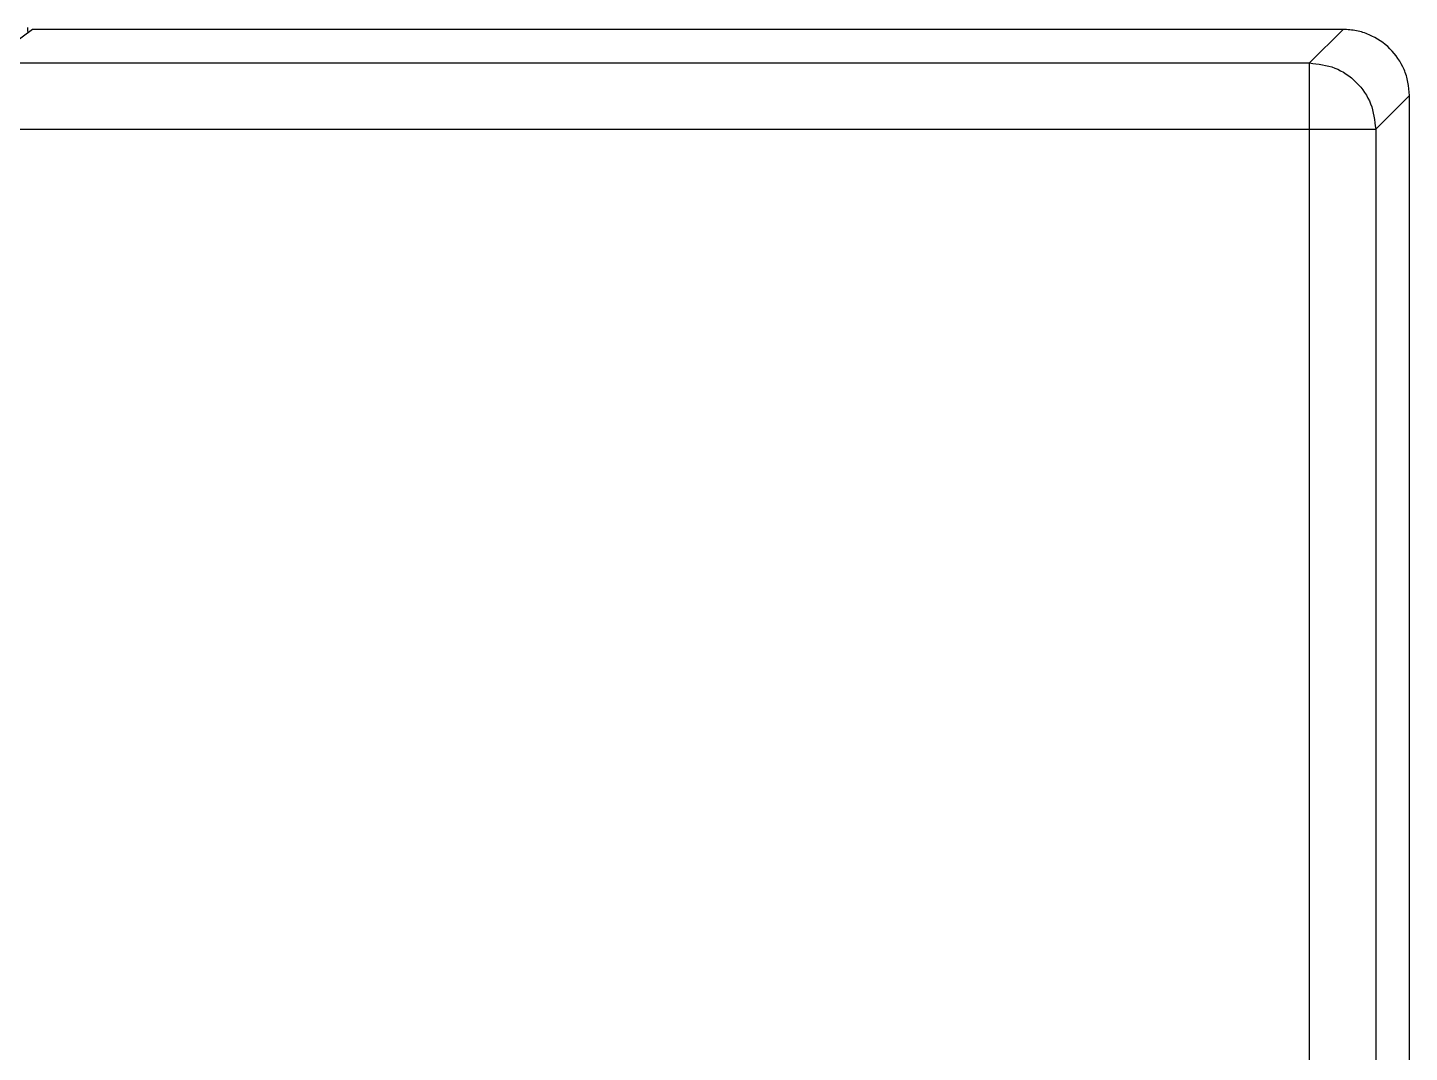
# Model space of a CAD drawing. Header units: millimetres. Extents: x 6110 to 6704, y -3675 to -2835.
# Drawn here: x 6320.86 to 6341.72, y -2919.04 to -2903.56 of the extents above; entities that cross this region are included whole.
import ezdxf

# ---------------------------------------------------------------- set-up
doc = ezdxf.new("R2010")
doc.units = ezdxf.units.MM
doc.header["$LTSCALE"] = 0.1
doc.layers.get('0').update_dxf_attribs({"lineweight": 13})

msp = doc.modelspace()

# ---------------------------------------------------------------- linework, layer by layer
at = {"linetype": 'Continuous', "lineweight": 25}
for p, q in [((6320.9366, -2903.5893), (6320.6269, -2903.8215)), ((6340.7165, -2903.5892), (6320.9361, -2903.5892)), ((6340.7165, -2903.5893), (6320.9366, -2903.5893)), ((6340.2086, -2904.0972), (6340.7165, -2903.5893)), ((6340.7165, -2903.5893), (6340.7165, -2903.5892)), ((6314.2642, -2904.0972), (6340.2086, -2904.0972)), ((6340.2086, -2905.0968), (6340.2086, -2904.0972)), ((6341.2083, -2905.0968), (6341.7161, -2904.589)), ((6341.7161, -2935.0906), (6341.7161, -2904.589)), ((6341.7162, -2935.0911), (6341.7162, -2904.5882)), ((6314.2642, -2905.0968), (6340.2086, -2905.0968)), ((6340.2087, -2933.9661), (6340.2086, -2905.0968)), ((6341.2083, -2905.0968), (6341.2083, -2933.9661))]:
    msp.add_line(p, q, dxfattribs=at)
msp.add_ellipse((6320.8646, -2903.8129), major_axis=(0, 0.25), ratio=0.0349208, start_param=5.4841505, end_param=6.2826658, dxfattribs=at)
for points, knots in [([(6341.7161, -2904.589), (6341.7121, -2904.5208), (6341.7041, -2904.3864), (6341.623, -2904.1362), (6341.4412, -2903.8643), (6341.1692, -2903.6825), (6340.9191, -2903.6014), (6340.7846, -2903.5934), (6340.7165, -2903.5893)], [0, 0, 0, 0, 0.13041, 0.2574025, 0.5000034, 0.74258, 0.8695733, 1, 1, 1, 1]), ([(6340.2086, -2904.0972), (6340.3395, -2904.1123), (6340.6014, -2904.1425), (6340.9318, -2904.3737), (6341.163, -2904.704), (6341.1932, -2904.9659), (6341.2083, -2905.0968)], [0, 0, 0, 0, 0.2499998, 0.49999914, 0.74999956, 1, 1, 1, 1]), ([(6340.2086, -2905.0968), (6340.3375, -2905.0968), (6340.5952, -2905.0968), (6340.9222, -2905.0968), (6341.1546, -2905.0968), (6341.1904, -2905.0968), (6341.2083, -2905.0968)], [0, 0, 0, 0, 0.249999, 0.5000001, 0.7500011, 1, 1, 1, 1])]:
    msp.add_open_spline(points, degree=3, knots=knots, dxfattribs=at)

doc.saveas('drawing.dxf')
